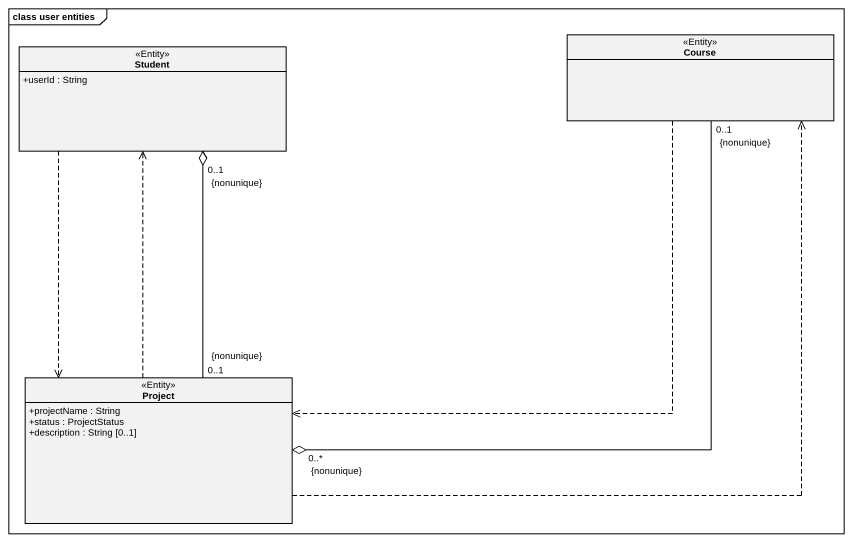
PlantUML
@startuml
mainframe class user entities
hide circle
hide empty members
skinparam classAttributeIconSize 0
class Student <<Entity>> {
  +userId : String
}
class Course <<Entity>>
class Project <<Entity>> {
  +projectName : String
  +status : ProjectStatus
  +description : String [0..1]
}
Student "0..1\n{nonunique}" o-- "0..1\n{nonunique}" Project
Student ..> Project
Course ..> Project
Project .up.> Student
Project "0..*\n{nonunique}" o-up- "0..1\n{nonunique}" Course
Project .up.> Course
@enduml
